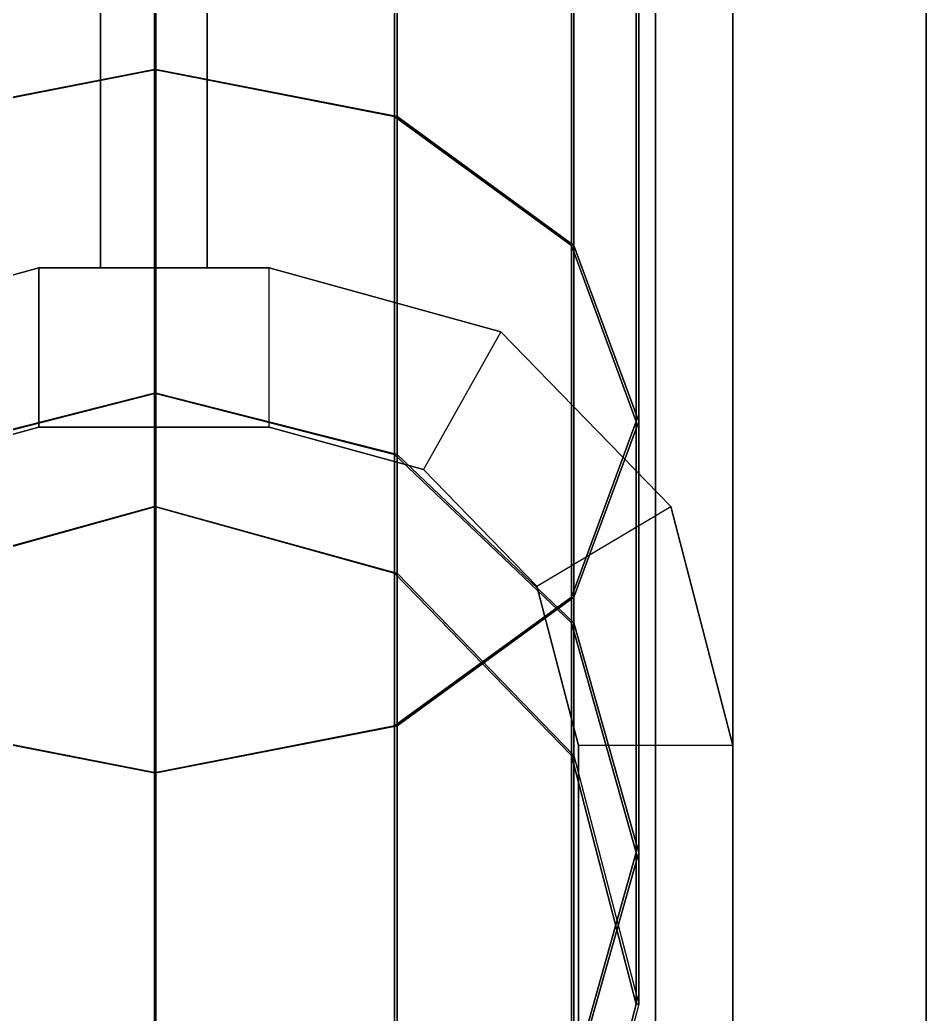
# Model space of a CAD drawing. Extents: x -5 to 335, y -500 to 0.
# Drawn here: x 161.76 to 184.54, y -452.75 to -427.77 of the extents above; entities that cross this region are included whole.
import ezdxf

# ---------------------------------------------------------------- set-up
doc = ezdxf.new("R2010")
doc.units = 0
doc.header["$MEASUREMENT"] = 0
doc.layers.add('ACESSORIO', color=7, linetype='CONTINUOUS')

msp = doc.modelspace()

# ---------------------------------------------------------------- linework, layer by layer
at = {"layer": 'ACESSORIO'}
for points in [[(177.74, -500, 4.07), (179.68, -500, 4.07), (179.68, 0, 4.07), (177.74, 0, 4.07)], [(179.68, -500, 4.07), (177.74, -500, 4.07), (177.74, 0, 4.07), (179.68, 0, 4.07)], [(177.74, -500, 56.98), (179.68, -500, 56.98), (179.68, 0, 56.98), (177.74, 0, 56.98)], [(177.74, -500, 56.98), (177.74, -500, 4.07), (177.74, 0, 4.07), (177.74, 0, 56.98)], [(179.68, -500, 4.07), (184.54, -500, 4.07), (184.54, 0, 4.07), (179.68, 0, 4.07)], [(179.68, -500, 6.1), (184.54, -500, 6.1), (184.54, 0, 6.1), (179.68, 0, 6.1)], [(179.68, -500, 54.94), (184.54, -500, 54.94), (184.54, 0, 54.94), (179.68, 0, 54.94)], [(179.68, -500, 56.98), (184.54, -500, 56.98), (184.54, 0, 56.98), (179.68, 0, 56.98)], [(179.68, -500, 56.98), (179.68, -500, 4.07), (179.68, 0, 4.07), (179.68, 0, 56.98)], [(184.54, 0, 4.07), (184.54, 0, 6.1), (184.54, -500, 6.1), (184.54, -500, 4.07)], [(184.54, 0, 56.98), (184.54, 0, 54.94), (184.54, -500, 54.94), (184.54, -500, 56.98)], [(166.47, -434, 126.16), (166.47, -66, 126.16), (163.79, -66, 126.16), (163.79, -434, 126.16)], [(163.79, -434, 123.31), (166.47, -434, 123.31), (166.47, -66, 123.31), (163.79, -66, 123.31)], [(166.47, -434, 446.66), (166.47, -66, 446.66), (163.79, -66, 446.66), (163.79, -434, 446.66)], [(163.79, -434, 443.81), (166.47, -434, 443.81), (166.47, -66, 443.81), (163.79, -66, 443.81)], [(163.79, -434, 764.3), (166.47, -434, 764.3), (166.47, -66, 764.3), (163.79, -66, 764.3)], [(166.47, -434, 767.15), (166.47, -66, 767.15), (163.79, -66, 767.15), (163.79, -434, 767.15)], [(166.47, -434, 1087.65), (166.47, -66, 1087.65), (163.79, -66, 1087.65), (163.79, -434, 1087.65)], [(163.79, -434, 1084.8), (166.47, -434, 1084.8), (166.47, -66, 1084.8), (163.79, -66, 1084.8)], [(163.79, -434, 1409.36), (166.47, -434, 1409.36), (166.47, -66, 1409.36), (163.79, -66, 1409.36)], [(166.47, -434, 1412.21), (166.47, -66, 1412.21), (163.79, -66, 1412.21), (163.79, -434, 1412.21)], [(163.79, -434, 123.31), (163.79, -434, 126.16), (163.79, -66, 126.16), (163.79, -66, 123.31)], [(163.79, -434, 443.81), (163.79, -434, 446.66), (163.79, -66, 446.66), (163.79, -66, 443.81)], [(163.79, -434, 764.3), (163.79, -434, 767.15), (163.79, -66, 767.15), (163.79, -66, 764.3)], [(163.79, -434, 1084.8), (163.79, -434, 1087.65), (163.79, -66, 1087.65), (163.79, -66, 1084.8)], [(163.79, -434, 1409.36), (163.79, -434, 1412.21), (163.79, -66, 1412.21), (163.79, -66, 1409.36)], [(166.47, -66, 123.31), (166.47, -434, 123.31), (166.47, -434, 126.16), (166.47, -66, 126.16)], [(166.47, -66, 443.81), (166.47, -434, 443.81), (166.47, -434, 446.66), (166.47, -66, 446.66)], [(166.47, -66, 764.3), (166.47, -434, 764.3), (166.47, -434, 767.15), (166.47, -66, 767.15)], [(166.47, -66, 1084.8), (166.47, -434, 1084.8), (166.47, -434, 1087.65), (166.47, -66, 1087.65)], [(166.47, -66, 1409.36), (166.47, -434, 1409.36), (166.47, -434, 1412.21), (166.47, -66, 1412.21)], [(165.15, -429.02, 51.24), (165.15, -416.85, 42.97), (159.08, -417.49, 41.39), (159.08, -430.2, 50.03)], [(165.18, -429.02, 1713.39), (165.18, -416.85, 1721.66), (159.15, -417.49, 1723.24), (159.15, -430.2, 1714.59)], [(171.18, -430.2, 50.03), (171.18, -417.49, 41.39), (165.15, -416.85, 42.97), (165.15, -429.02, 51.24)], [(171.25, -430.2, 1714.59), (171.25, -417.49, 1723.24), (165.18, -416.85, 1721.66), (165.18, -429.02, 1713.39)], [(175.63, -433.44, 46.74), (175.63, -419.24, 37.1), (171.18, -417.49, 41.39), (171.18, -430.2, 50.03)], [(175.69, -433.44, 1717.89), (175.69, -419.24, 1727.54), (171.25, -417.49, 1723.24), (171.25, -430.2, 1714.59)], [(177.25, -437.86, 42.24), (177.25, -421.63, 31.22), (175.63, -419.24, 37.1), (175.63, -433.44, 46.74)], [(177.32, -437.86, 1722.39), (177.32, -421.63, 1733.42), (175.69, -419.24, 1727.54), (175.69, -433.44, 1717.89)], [(175.63, -442.27, 37.75), (175.63, -424.03, 25.34), (177.25, -421.63, 31.22), (177.25, -437.86, 42.24)], [(175.69, -442.27, 1726.88), (175.69, -424.03, 1739.29), (177.32, -421.63, 1733.42), (177.32, -437.86, 1722.39)], [(171.18, -445.51, 34.46), (171.18, -425.78, 21.04), (175.63, -424.03, 25.34), (175.63, -442.27, 37.75)], [(171.25, -445.51, 1730.17), (171.25, -425.78, 1743.59), (175.69, -424.03, 1739.29), (175.69, -442.27, 1726.88)], [(159.08, -445.51, 34.46), (159.08, -425.78, 21.04), (165.15, -426.42, 19.46), (165.15, -446.69, 33.25)], [(159.15, -445.51, 1730.17), (159.15, -425.78, 1743.59), (165.18, -426.42, 1745.17), (165.18, -446.69, 1731.38)], [(165.15, -446.69, 33.25), (165.15, -426.42, 19.46), (171.18, -425.78, 21.04), (171.18, -445.51, 34.46)], [(165.18, -446.69, 1731.38), (165.18, -426.42, 1745.17), (171.25, -425.78, 1743.59), (171.25, -445.51, 1730.17)], [(165.15, -437.15, 63.61), (165.15, -429.02, 51.24), (159.08, -430.2, 50.03), (159.08, -438.69, 62.96)], [(165.18, -437.15, 1701.01), (165.18, -429.02, 1713.39), (159.15, -430.2, 1714.59), (159.15, -438.69, 1701.66)], [(171.18, -438.69, 62.96), (171.18, -430.2, 50.03), (165.15, -429.02, 51.24), (165.15, -437.15, 63.61)], [(171.25, -438.69, 1701.66), (171.25, -430.2, 1714.59), (165.18, -429.02, 1713.39), (165.18, -437.15, 1701.01)], [(175.63, -442.92, 61.18), (175.63, -433.44, 46.74), (171.18, -430.2, 50.03), (171.18, -438.69, 62.96)], [(175.69, -442.92, 1703.45), (175.69, -433.44, 1717.89), (171.25, -430.2, 1714.59), (171.25, -438.69, 1701.66)], [(177.25, -448.69, 58.75), (177.25, -437.86, 42.24), (175.63, -433.44, 46.74), (175.63, -442.92, 61.18)], [(177.32, -448.69, 1705.88), (177.32, -437.86, 1722.39), (175.69, -433.44, 1717.89), (175.69, -442.92, 1703.45)], [(162.24, -434, 126.16), (162.24, -434, 122.09), (156.41, -435.61, 122.09), (156.41, -435.61, 126.16)], [(162.24, -438, 122.09), (162.24, -434, 122.09), (156.41, -435.61, 122.09), (158.35, -439.07, 122.09)], [(162.24, -438, 126.16), (162.24, -434, 126.16), (156.41, -435.61, 126.16), (158.35, -439.07, 126.16)], [(162.24, -434, 175), (162.24, -434, 170.93), (156.41, -435.61, 170.93), (156.41, -435.61, 175)], [(162.24, -438, 170.93), (162.24, -434, 170.93), (156.41, -435.61, 170.93), (158.35, -439.07, 170.93)], [(162.24, -438, 175), (162.24, -434, 175), (156.41, -435.61, 175), (158.35, -439.07, 175)], [(162.24, -434, 223.84), (162.24, -434, 219.77), (156.41, -435.61, 219.77), (156.41, -435.61, 223.84)], [(162.24, -438, 219.77), (162.24, -434, 219.77), (156.41, -435.61, 219.77), (158.35, -439.07, 219.77)], [(162.24, -438, 223.84), (162.24, -434, 223.84), (156.41, -435.61, 223.84), (158.35, -439.07, 223.84)], [(162.24, -434, 446.66), (162.24, -434, 442.59), (156.41, -435.61, 442.59), (156.41, -435.61, 446.66)], [(162.24, -438, 442.59), (162.24, -434, 442.59), (156.41, -435.61, 442.59), (158.35, -439.07, 442.59)], [(162.24, -438, 446.66), (162.24, -434, 446.66), (156.41, -435.61, 446.66), (158.35, -439.07, 446.66)], [(162.24, -438, 495.49), (162.24, -434, 495.49), (156.41, -435.61, 495.49), (158.35, -439.07, 495.49)], [(162.24, -438, 491.42), (162.24, -434, 491.42), (156.41, -435.61, 491.42), (158.35, -439.07, 491.42)], [(162.24, -434, 495.49), (162.24, -434, 491.42), (156.41, -435.61, 491.42), (156.41, -435.61, 495.49)], [(162.24, -434, 544.33), (162.24, -434, 540.26), (156.41, -435.61, 540.26), (156.41, -435.61, 544.33)], [(162.24, -438, 540.26), (162.24, -434, 540.26), (156.41, -435.61, 540.26), (158.35, -439.07, 540.26)], [(162.24, -438, 544.33), (162.24, -434, 544.33), (156.41, -435.61, 544.33), (158.35, -439.07, 544.33)], [(162.24, -438, 767.15), (162.24, -434, 767.15), (156.41, -435.61, 767.15), (158.35, -439.07, 767.15)], [(162.24, -438, 763.08), (162.24, -434, 763.08), (156.41, -435.61, 763.08), (158.35, -439.07, 763.08)], [(162.24, -434, 767.15), (162.24, -434, 763.08), (156.41, -435.61, 763.08), (156.41, -435.61, 767.15)], [(162.24, -434, 815.99), (162.24, -434, 811.92), (156.41, -435.61, 811.92), (156.41, -435.61, 815.99)], [(162.24, -438, 811.92), (162.24, -434, 811.92), (156.41, -435.61, 811.92), (158.35, -439.07, 811.92)], [(162.24, -438, 815.99), (162.24, -434, 815.99), (156.41, -435.61, 815.99), (158.35, -439.07, 815.99)], [(162.24, -438, 864.83), (162.24, -434, 864.83), (156.41, -435.61, 864.83), (158.35, -439.07, 864.83)], [(162.24, -438, 860.76), (162.24, -434, 860.76), (156.41, -435.61, 860.76), (158.35, -439.07, 860.76)], [(162.24, -434, 864.83), (162.24, -434, 860.76), (156.41, -435.61, 860.76), (156.41, -435.61, 864.83)], [(162.24, -434, 1087.65), (162.24, -434, 1083.58), (156.41, -435.61, 1083.58), (156.41, -435.61, 1087.65)], [(162.24, -438, 1083.58), (162.24, -434, 1083.58), (156.41, -435.61, 1083.58), (158.35, -439.07, 1083.58)], [(162.24, -438, 1087.65), (162.24, -434, 1087.65), (156.41, -435.61, 1087.65), (158.35, -439.07, 1087.65)], [(162.24, -438, 1136.48), (162.24, -434, 1136.48), (156.41, -435.61, 1136.48), (158.35, -439.07, 1136.48)], [(162.24, -438, 1132.41), (162.24, -434, 1132.41), (156.41, -435.61, 1132.41), (158.35, -439.07, 1132.41)], [(162.24, -434, 1136.48), (162.24, -434, 1132.41), (156.41, -435.61, 1132.41), (156.41, -435.61, 1136.48)], [(162.24, -434, 1185.32), (162.24, -434, 1181.25), (156.41, -435.61, 1181.25), (156.41, -435.61, 1185.32)], [(162.24, -438, 1181.25), (162.24, -434, 1181.25), (156.41, -435.61, 1181.25), (158.35, -439.07, 1181.25)], [(162.24, -438, 1185.32), (162.24, -434, 1185.32), (156.41, -435.61, 1185.32), (158.35, -439.07, 1185.32)], [(162.24, -438, 1412.21), (162.24, -434, 1412.21), (156.41, -435.61, 1412.21), (158.35, -439.07, 1412.21)], [(162.24, -438, 1408.14), (162.24, -434, 1408.14), (156.41, -435.61, 1408.14), (158.35, -439.07, 1408.14)], [(162.24, -434, 1412.21), (162.24, -434, 1408.14), (156.41, -435.61, 1408.14), (156.41, -435.61, 1412.21)], [(162.24, -434, 1461.05), (162.24, -434, 1456.98), (156.41, -435.61, 1456.98), (156.41, -435.61, 1461.05)], [(162.24, -438, 1456.98), (162.24, -434, 1456.98), (156.41, -435.61, 1456.98), (158.35, -439.07, 1456.98)], [(162.24, -438, 1461.05), (162.24, -434, 1461.05), (156.41, -435.61, 1461.05), (158.35, -439.07, 1461.05)], [(162.24, -438, 1509.88), (162.24, -434, 1509.88), (156.41, -435.61, 1509.88), (158.35, -439.07, 1509.88)], [(162.24, -438, 1505.81), (162.24, -434, 1505.81), (156.41, -435.61, 1505.81), (158.35, -439.07, 1505.81)], [(162.24, -434, 1509.88), (162.24, -434, 1505.81), (156.41, -435.61, 1505.81), (156.41, -435.61, 1509.88)], [(162.24, -434, 1456.98), (162.24, -434, 1461.05), (168.03, -434, 1461.05), (168.03, -434, 1456.98)], [(162.24, -434, 1456.98), (162.24, -438, 1456.98), (168.03, -438, 1456.98), (168.03, -434, 1456.98)], [(162.24, -434, 1461.05), (162.24, -438, 1461.05), (168.03, -438, 1461.05), (168.03, -434, 1461.05)], [(162.24, -434, 1509.88), (162.24, -438, 1509.88), (168.03, -438, 1509.88), (168.03, -434, 1509.88)], [(162.24, -434, 1505.81), (162.24, -438, 1505.81), (168.03, -438, 1505.81), (168.03, -434, 1505.81)], [(162.24, -434, 1505.81), (162.24, -434, 1509.88), (168.03, -434, 1509.88), (168.03, -434, 1505.81)], [(162.24, -434, 1181.25), (162.24, -434, 1185.32), (168.03, -434, 1185.32), (168.03, -434, 1181.25)], [(162.24, -434, 1181.25), (162.24, -438, 1181.25), (168.03, -438, 1181.25), (168.03, -434, 1181.25)], [(162.24, -434, 1185.32), (162.24, -438, 1185.32), (168.03, -438, 1185.32), (168.03, -434, 1185.32)], [(162.24, -434, 1412.21), (162.24, -438, 1412.21), (168.03, -438, 1412.21), (168.03, -434, 1412.21)], [(162.24, -434, 1408.14), (162.24, -438, 1408.14), (168.03, -438, 1408.14), (168.03, -434, 1408.14)], [(162.24, -434, 1408.14), (162.24, -434, 1412.21), (168.03, -434, 1412.21), (168.03, -434, 1408.14)], [(162.24, -434, 1083.58), (162.24, -434, 1087.65), (168.03, -434, 1087.65), (168.03, -434, 1083.58)], [(162.24, -434, 1083.58), (162.24, -438, 1083.58), (168.03, -438, 1083.58), (168.03, -434, 1083.58)], [(162.24, -434, 1087.65), (162.24, -438, 1087.65), (168.03, -438, 1087.65), (168.03, -434, 1087.65)], [(162.24, -434, 1136.48), (162.24, -438, 1136.48), (168.03, -438, 1136.48), (168.03, -434, 1136.48)], [(162.24, -434, 1132.41), (162.24, -438, 1132.41), (168.03, -438, 1132.41), (168.03, -434, 1132.41)], [(162.24, -434, 1132.41), (162.24, -434, 1136.48), (168.03, -434, 1136.48), (168.03, -434, 1132.41)], [(162.24, -434, 767.15), (162.24, -438, 767.15), (168.03, -438, 767.15), (168.03, -434, 767.15)], [(162.24, -434, 763.08), (162.24, -438, 763.08), (168.03, -438, 763.08), (168.03, -434, 763.08)], [(162.24, -434, 763.08), (162.24, -434, 767.15), (168.03, -434, 767.15), (168.03, -434, 763.08)], [(162.24, -434, 811.92), (162.24, -434, 815.99), (168.03, -434, 815.99), (168.03, -434, 811.92)], [(162.24, -434, 811.92), (162.24, -438, 811.92), (168.03, -438, 811.92), (168.03, -434, 811.92)], [(162.24, -434, 815.99), (162.24, -438, 815.99), (168.03, -438, 815.99), (168.03, -434, 815.99)], [(162.24, -434, 864.83), (162.24, -438, 864.83), (168.03, -438, 864.83), (168.03, -434, 864.83)], [(162.24, -434, 860.76), (162.24, -438, 860.76), (168.03, -438, 860.76), (168.03, -434, 860.76)], [(162.24, -434, 860.76), (162.24, -434, 864.83), (168.03, -434, 864.83), (168.03, -434, 860.76)], [(162.24, -434, 442.59), (162.24, -434, 446.66), (168.03, -434, 446.66), (168.03, -434, 442.59)], [(162.24, -434, 442.59), (162.24, -438, 442.59), (168.03, -438, 442.59), (168.03, -434, 442.59)], [(162.24, -434, 446.66), (162.24, -438, 446.66), (168.03, -438, 446.66), (168.03, -434, 446.66)], [(162.24, -434, 495.49), (162.24, -438, 495.49), (168.03, -438, 495.49), (168.03, -434, 495.49)], [(162.24, -434, 491.42), (162.24, -438, 491.42), (168.03, -438, 491.42), (168.03, -434, 491.42)], [(162.24, -434, 491.42), (162.24, -434, 495.49), (168.03, -434, 495.49), (168.03, -434, 491.42)], [(162.24, -434, 540.26), (162.24, -434, 544.33), (168.03, -434, 544.33), (168.03, -434, 540.26)], [(162.24, -434, 540.26), (162.24, -438, 540.26), (168.03, -438, 540.26), (168.03, -434, 540.26)], [(162.24, -434, 544.33), (162.24, -438, 544.33), (168.03, -438, 544.33), (168.03, -434, 544.33)], [(162.24, -434, 223.84), (162.24, -438, 223.84), (168.03, -438, 223.84), (168.03, -434, 223.84)], [(162.24, -434, 219.77), (162.24, -438, 219.77), (168.03, -438, 219.77), (168.03, -434, 219.77)], [(162.24, -434, 219.77), (162.24, -434, 223.84), (168.03, -434, 223.84), (168.03, -434, 219.77)], [(162.24, -434, 126.16), (162.24, -438, 126.16), (168.03, -438, 126.16), (168.03, -434, 126.16)], [(162.24, -434, 122.09), (162.24, -438, 122.09), (168.03, -438, 122.09), (168.03, -434, 122.09)], [(162.24, -434, 122.09), (162.24, -434, 126.16), (168.03, -434, 126.16), (168.03, -434, 122.09)], [(162.24, -434, 170.93), (162.24, -434, 175), (168.03, -434, 175), (168.03, -434, 170.93)], [(162.24, -434, 170.93), (162.24, -438, 170.93), (168.03, -438, 170.93), (168.03, -434, 170.93)], [(162.24, -434, 175), (162.24, -438, 175), (168.03, -438, 175), (168.03, -434, 175)], [(168.03, -434, 126.16), (168.03, -434, 122.09), (173.85, -435.61, 122.09), (173.85, -435.61, 126.16)], [(168.03, -438, 122.09), (168.03, -434, 122.09), (173.85, -435.61, 122.09), (171.91, -439.07, 122.09)], [(168.03, -434, 175), (168.03, -434, 170.93), (173.85, -435.61, 170.93), (173.85, -435.61, 175)], [(168.03, -438, 170.93), (168.03, -434, 170.93), (173.85, -435.61, 170.93), (171.91, -439.07, 170.93)], [(168.03, -438, 175), (168.03, -434, 175), (173.85, -435.61, 175), (171.91, -439.07, 175)], [(168.03, -438, 126.16), (168.03, -434, 126.16), (173.85, -435.61, 126.16), (171.91, -439.07, 126.16)], [(168.03, -438, 223.84), (168.03, -434, 223.84), (173.85, -435.61, 223.84), (171.91, -439.07, 223.84)], [(168.03, -438, 219.77), (168.03, -434, 219.77), (173.85, -435.61, 219.77), (171.91, -439.07, 219.77)], [(168.03, -434, 223.84), (168.03, -434, 219.77), (173.85, -435.61, 219.77), (173.85, -435.61, 223.84)], [(168.03, -434, 446.66), (168.03, -434, 442.59), (173.85, -435.61, 442.59), (173.85, -435.61, 446.66)], [(168.03, -438, 442.59), (168.03, -434, 442.59), (173.85, -435.61, 442.59), (171.91, -439.07, 442.59)], [(168.03, -438, 446.66), (168.03, -434, 446.66), (173.85, -435.61, 446.66), (171.91, -439.07, 446.66)], [(168.03, -438, 495.49), (168.03, -434, 495.49), (173.85, -435.61, 495.49), (171.91, -439.07, 495.49)], [(168.03, -438, 491.42), (168.03, -434, 491.42), (173.85, -435.61, 491.42), (171.91, -439.07, 491.42)], [(168.03, -434, 495.49), (168.03, -434, 491.42), (173.85, -435.61, 491.42), (173.85, -435.61, 495.49)], [(168.03, -438, 544.33), (168.03, -434, 544.33), (173.85, -435.61, 544.33), (171.91, -439.07, 544.33)], [(168.03, -438, 540.26), (168.03, -434, 540.26), (173.85, -435.61, 540.26), (171.91, -439.07, 540.26)], [(168.03, -434, 544.33), (168.03, -434, 540.26), (173.85, -435.61, 540.26), (173.85, -435.61, 544.33)], [(168.03, -438, 767.15), (168.03, -434, 767.15), (173.85, -435.61, 767.15), (171.91, -439.07, 767.15)], [(168.03, -438, 763.08), (168.03, -434, 763.08), (173.85, -435.61, 763.08), (171.91, -439.07, 763.08)], [(168.03, -434, 767.15), (168.03, -434, 763.08), (173.85, -435.61, 763.08), (173.85, -435.61, 767.15)], [(168.03, -434, 864.83), (168.03, -434, 860.76), (173.85, -435.61, 860.76), (173.85, -435.61, 864.83)], [(168.03, -438, 860.76), (168.03, -434, 860.76), (173.85, -435.61, 860.76), (171.91, -439.07, 860.76)], [(168.03, -438, 864.83), (168.03, -434, 864.83), (173.85, -435.61, 864.83), (171.91, -439.07, 864.83)], [(168.03, -434, 815.99), (168.03, -434, 811.92), (173.85, -435.61, 811.92), (173.85, -435.61, 815.99)], [(168.03, -438, 811.92), (168.03, -434, 811.92), (173.85, -435.61, 811.92), (171.91, -439.07, 811.92)], [(168.03, -438, 815.99), (168.03, -434, 815.99), (173.85, -435.61, 815.99), (171.91, -439.07, 815.99)], [(168.03, -438, 1136.48), (168.03, -434, 1136.48), (173.85, -435.61, 1136.48), (171.91, -439.07, 1136.48)], [(168.03, -438, 1132.41), (168.03, -434, 1132.41), (173.85, -435.61, 1132.41), (171.91, -439.07, 1132.41)], [(168.03, -434, 1136.48), (168.03, -434, 1132.41), (173.85, -435.61, 1132.41), (173.85, -435.61, 1136.48)], [(168.03, -434, 1087.65), (168.03, -434, 1083.58), (173.85, -435.61, 1083.58), (173.85, -435.61, 1087.65)], [(168.03, -438, 1083.58), (168.03, -434, 1083.58), (173.85, -435.61, 1083.58), (171.91, -439.07, 1083.58)], [(168.03, -438, 1087.65), (168.03, -434, 1087.65), (173.85, -435.61, 1087.65), (171.91, -439.07, 1087.65)], [(168.03, -438, 1185.32), (168.03, -434, 1185.32), (173.85, -435.61, 1185.32), (171.91, -439.07, 1185.32)], [(168.03, -438, 1181.25), (168.03, -434, 1181.25), (173.85, -435.61, 1181.25), (171.91, -439.07, 1181.25)], [(168.03, -434, 1185.32), (168.03, -434, 1181.25), (173.85, -435.61, 1181.25), (173.85, -435.61, 1185.32)], [(168.03, -438, 1412.21), (168.03, -434, 1412.21), (173.85, -435.61, 1412.21), (171.91, -439.07, 1412.21)], [(168.03, -438, 1408.14), (168.03, -434, 1408.14), (173.85, -435.61, 1408.14), (171.91, -439.07, 1408.14)], [(168.03, -434, 1412.21), (168.03, -434, 1408.14), (173.85, -435.61, 1408.14), (173.85, -435.61, 1412.21)], [(168.03, -434, 1461.05), (168.03, -434, 1456.98), (173.85, -435.61, 1456.98), (173.85, -435.61, 1461.05)], [(168.03, -438, 1456.98), (168.03, -434, 1456.98), (173.85, -435.61, 1456.98), (171.91, -439.07, 1456.98)], [(168.03, -438, 1461.05), (168.03, -434, 1461.05), (173.85, -435.61, 1461.05), (171.91, -439.07, 1461.05)], [(168.03, -434, 1509.88), (168.03, -434, 1505.81), (173.85, -435.61, 1505.81), (173.85, -435.61, 1509.88)], [(168.03, -438, 1505.81), (168.03, -434, 1505.81), (173.85, -435.61, 1505.81), (171.91, -439.07, 1505.81)], [(168.03, -438, 1509.88), (168.03, -434, 1509.88), (173.85, -435.61, 1509.88), (171.91, -439.07, 1509.88)], [(173.85, -435.61, 122.09), (171.91, -439.07, 122.09), (174.76, -442, 122.09), (178.12, -440, 122.09)], [(173.85, -435.61, 126.16), (171.91, -439.07, 126.16), (174.76, -442, 126.16), (178.12, -440, 126.16)], [(173.85, -435.61, 170.93), (171.91, -439.07, 170.93), (174.76, -442, 170.93), (178.12, -440, 170.93)], [(173.85, -435.61, 175), (171.91, -439.07, 175), (174.76, -442, 175), (178.12, -440, 175)], [(173.85, -435.61, 223.84), (171.91, -439.07, 223.84), (174.76, -442, 223.84), (178.12, -440, 223.84)], [(173.85, -435.61, 219.77), (171.91, -439.07, 219.77), (174.76, -442, 219.77), (178.12, -440, 219.77)], [(173.85, -435.61, 442.59), (171.91, -439.07, 442.59), (174.76, -442, 442.59), (178.12, -440, 442.59)], [(173.85, -435.61, 446.66), (171.91, -439.07, 446.66), (174.76, -442, 446.66), (178.12, -440, 446.66)], [(173.85, -435.61, 495.49), (171.91, -439.07, 495.49), (174.76, -442, 495.49), (178.12, -440, 495.49)], [(173.85, -435.61, 491.42), (171.91, -439.07, 491.42), (174.76, -442, 491.42), (178.12, -440, 491.42)], [(173.85, -435.61, 544.33), (171.91, -439.07, 544.33), (174.76, -442, 544.33), (178.12, -440, 544.33)], [(173.85, -435.61, 540.26), (171.91, -439.07, 540.26), (174.76, -442, 540.26), (178.12, -440, 540.26)], [(173.85, -435.61, 767.15), (171.91, -439.07, 767.15), (174.76, -442, 767.15), (178.12, -440, 767.15)], [(173.85, -435.61, 763.08), (171.91, -439.07, 763.08), (174.76, -442, 763.08), (178.12, -440, 763.08)], [(173.85, -435.61, 811.92), (171.91, -439.07, 811.92), (174.76, -442, 811.92), (178.12, -440, 811.92)], [(173.85, -435.61, 815.99), (171.91, -439.07, 815.99), (174.76, -442, 815.99), (178.12, -440, 815.99)], [(173.85, -435.61, 860.76), (171.91, -439.07, 860.76), (174.76, -442, 860.76), (178.12, -440, 860.76)], [(173.85, -435.61, 864.83), (171.91, -439.07, 864.83), (174.76, -442, 864.83), (178.12, -440, 864.83)], [(173.85, -435.61, 1083.58), (171.91, -439.07, 1083.58), (174.76, -442, 1083.58), (178.12, -440, 1083.58)], [(173.85, -435.61, 1087.65), (171.91, -439.07, 1087.65), (174.76, -442, 1087.65), (178.12, -440, 1087.65)], [(173.85, -435.61, 1136.48), (171.91, -439.07, 1136.48), (174.76, -442, 1136.48), (178.12, -440, 1136.48)], [(173.85, -435.61, 1132.41), (171.91, -439.07, 1132.41), (174.76, -442, 1132.41), (178.12, -440, 1132.41)], [(173.85, -435.61, 1181.25), (171.91, -439.07, 1181.25), (174.76, -442, 1181.25), (178.12, -440, 1181.25)], [(173.85, -435.61, 1185.32), (171.91, -439.07, 1185.32), (174.76, -442, 1185.32), (178.12, -440, 1185.32)], [(173.85, -435.61, 1412.21), (171.91, -439.07, 1412.21), (174.76, -442, 1412.21), (178.12, -440, 1412.21)], [(173.85, -435.61, 1408.14), (171.91, -439.07, 1408.14), (174.76, -442, 1408.14), (178.12, -440, 1408.14)], [(173.85, -435.61, 1456.98), (171.91, -439.07, 1456.98), (174.76, -442, 1456.98), (178.12, -440, 1456.98)], [(173.85, -435.61, 1461.05), (171.91, -439.07, 1461.05), (174.76, -442, 1461.05), (178.12, -440, 1461.05)], [(173.85, -435.61, 1505.81), (171.91, -439.07, 1505.81), (174.76, -442, 1505.81), (178.12, -440, 1505.81)], [(173.85, -435.61, 1509.88), (171.91, -439.07, 1509.88), (174.76, -442, 1509.88), (178.12, -440, 1509.88)], [(173.85, -435.61, 122.09), (173.85, -435.61, 126.16), (178.12, -440, 126.16), (178.12, -440, 122.09)], [(173.85, -435.61, 170.93), (173.85, -435.61, 175), (178.12, -440, 175), (178.12, -440, 170.93)], [(173.85, -435.61, 219.77), (173.85, -435.61, 223.84), (178.12, -440, 223.84), (178.12, -440, 219.77)], [(173.85, -435.61, 442.59), (173.85, -435.61, 446.66), (178.12, -440, 446.66), (178.12, -440, 442.59)], [(173.85, -435.61, 491.42), (173.85, -435.61, 495.49), (178.12, -440, 495.49), (178.12, -440, 491.42)], [(173.85, -435.61, 540.26), (173.85, -435.61, 544.33), (178.12, -440, 544.33), (178.12, -440, 540.26)], [(173.85, -435.61, 763.08), (173.85, -435.61, 767.15), (178.12, -440, 767.15), (178.12, -440, 763.08)], [(173.85, -435.61, 811.92), (173.85, -435.61, 815.99), (178.12, -440, 815.99), (178.12, -440, 811.92)], [(173.85, -435.61, 860.76), (173.85, -435.61, 864.83), (178.12, -440, 864.83), (178.12, -440, 860.76)], [(173.85, -435.61, 1083.58), (173.85, -435.61, 1087.65), (178.12, -440, 1087.65), (178.12, -440, 1083.58)], [(173.85, -435.61, 1132.41), (173.85, -435.61, 1136.48), (178.12, -440, 1136.48), (178.12, -440, 1132.41)], [(173.85, -435.61, 1181.25), (173.85, -435.61, 1185.32), (178.12, -440, 1185.32), (178.12, -440, 1181.25)], [(173.85, -435.61, 1408.14), (173.85, -435.61, 1412.21), (178.12, -440, 1412.21), (178.12, -440, 1408.14)], [(173.85, -435.61, 1456.98), (173.85, -435.61, 1461.05), (178.12, -440, 1461.05), (178.12, -440, 1456.98)], [(173.85, -435.61, 1505.81), (173.85, -435.61, 1509.88), (178.12, -440, 1509.88), (178.12, -440, 1505.81)], [(165.15, -440, 78.22), (165.15, -437.15, 63.61), (159.08, -438.69, 62.96), (159.08, -441.67, 78.22)], [(165.18, -440, 1686.41), (165.18, -437.15, 1701.01), (159.15, -438.69, 1701.66), (159.15, -441.67, 1686.41)], [(171.18, -441.67, 78.22), (171.18, -438.69, 62.96), (165.15, -437.15, 63.61), (165.15, -440, 78.22)], [(171.25, -441.67, 1686.41), (171.25, -438.69, 1701.66), (165.18, -437.15, 1701.01), (165.18, -440, 1686.41)], [(175.63, -454.47, 56.32), (175.63, -442.27, 37.75), (177.25, -437.86, 42.24), (177.25, -448.69, 58.75)], [(175.69, -454.47, 1708.32), (175.69, -442.27, 1726.88), (177.32, -437.86, 1722.39), (177.32, -448.69, 1705.88)], [(158.35, -439.07, 122.09), (158.35, -439.07, 126.16), (162.24, -438, 126.16), (162.24, -438, 122.09)], [(158.35, -439.07, 170.93), (158.35, -439.07, 175), (162.24, -438, 175), (162.24, -438, 170.93)], [(158.35, -439.07, 219.77), (158.35, -439.07, 223.84), (162.24, -438, 223.84), (162.24, -438, 219.77)], [(158.35, -439.07, 442.59), (158.35, -439.07, 446.66), (162.24, -438, 446.66), (162.24, -438, 442.59)], [(158.35, -439.07, 491.42), (158.35, -439.07, 495.49), (162.24, -438, 495.49), (162.24, -438, 491.42)], [(158.35, -439.07, 540.26), (158.35, -439.07, 544.33), (162.24, -438, 544.33), (162.24, -438, 540.26)], [(158.35, -439.07, 763.08), (158.35, -439.07, 767.15), (162.24, -438, 767.15), (162.24, -438, 763.08)], [(158.35, -439.07, 811.92), (158.35, -439.07, 815.99), (162.24, -438, 815.99), (162.24, -438, 811.92)], [(158.35, -439.07, 860.76), (158.35, -439.07, 864.83), (162.24, -438, 864.83), (162.24, -438, 860.76)], [(158.35, -439.07, 1083.58), (158.35, -439.07, 1087.65), (162.24, -438, 1087.65), (162.24, -438, 1083.58)], [(158.35, -439.07, 1132.41), (158.35, -439.07, 1136.48), (162.24, -438, 1136.48), (162.24, -438, 1132.41)], [(158.35, -439.07, 1181.25), (158.35, -439.07, 1185.32), (162.24, -438, 1185.32), (162.24, -438, 1181.25)], [(158.35, -439.07, 1408.14), (158.35, -439.07, 1412.21), (162.24, -438, 1412.21), (162.24, -438, 1408.14)], [(158.35, -439.07, 1456.98), (158.35, -439.07, 1461.05), (162.24, -438, 1461.05), (162.24, -438, 1456.98)], [(158.35, -439.07, 1505.81), (158.35, -439.07, 1509.88), (162.24, -438, 1509.88), (162.24, -438, 1505.81)], [(168.03, -438, 1461.05), (168.03, -438, 1456.98), (162.24, -438, 1456.98), (162.24, -438, 1461.05)], [(168.03, -438, 1509.88), (168.03, -438, 1505.81), (162.24, -438, 1505.81), (162.24, -438, 1509.88)], [(168.03, -438, 1185.32), (168.03, -438, 1181.25), (162.24, -438, 1181.25), (162.24, -438, 1185.32)], [(168.03, -438, 1412.21), (168.03, -438, 1408.14), (162.24, -438, 1408.14), (162.24, -438, 1412.21)], [(168.03, -438, 1087.65), (168.03, -438, 1083.58), (162.24, -438, 1083.58), (162.24, -438, 1087.65)], [(168.03, -438, 1136.48), (168.03, -438, 1132.41), (162.24, -438, 1132.41), (162.24, -438, 1136.48)], [(168.03, -438, 767.15), (168.03, -438, 763.08), (162.24, -438, 763.08), (162.24, -438, 767.15)], [(168.03, -438, 815.99), (168.03, -438, 811.92), (162.24, -438, 811.92), (162.24, -438, 815.99)], [(168.03, -438, 864.83), (168.03, -438, 860.76), (162.24, -438, 860.76), (162.24, -438, 864.83)], [(168.03, -438, 446.66), (168.03, -438, 442.59), (162.24, -438, 442.59), (162.24, -438, 446.66)], [(168.03, -438, 495.49), (168.03, -438, 491.42), (162.24, -438, 491.42), (162.24, -438, 495.49)], [(168.03, -438, 544.33), (168.03, -438, 540.26), (162.24, -438, 540.26), (162.24, -438, 544.33)], [(168.03, -438, 223.84), (168.03, -438, 219.77), (162.24, -438, 219.77), (162.24, -438, 223.84)], [(168.03, -438, 126.16), (168.03, -438, 122.09), (162.24, -438, 122.09), (162.24, -438, 126.16)], [(168.03, -438, 175), (168.03, -438, 170.93), (162.24, -438, 170.93), (162.24, -438, 175)], [(171.91, -439.07, 122.09), (171.91, -439.07, 126.16), (168.03, -438, 126.16), (168.03, -438, 122.09)], [(171.91, -439.07, 170.93), (171.91, -439.07, 175), (168.03, -438, 175), (168.03, -438, 170.93)], [(171.91, -439.07, 219.77), (171.91, -439.07, 223.84), (168.03, -438, 223.84), (168.03, -438, 219.77)], [(171.91, -439.07, 442.59), (171.91, -439.07, 446.66), (168.03, -438, 446.66), (168.03, -438, 442.59)], [(171.91, -439.07, 491.42), (171.91, -439.07, 495.49), (168.03, -438, 495.49), (168.03, -438, 491.42)], [(171.91, -439.07, 540.26), (171.91, -439.07, 544.33), (168.03, -438, 544.33), (168.03, -438, 540.26)], [(171.91, -439.07, 763.08), (171.91, -439.07, 767.15), (168.03, -438, 767.15), (168.03, -438, 763.08)], [(171.91, -439.07, 860.76), (171.91, -439.07, 864.83), (168.03, -438, 864.83), (168.03, -438, 860.76)], [(171.91, -439.07, 811.92), (171.91, -439.07, 815.99), (168.03, -438, 815.99), (168.03, -438, 811.92)], [(171.91, -439.07, 1132.41), (171.91, -439.07, 1136.48), (168.03, -438, 1136.48), (168.03, -438, 1132.41)], [(171.91, -439.07, 1083.58), (171.91, -439.07, 1087.65), (168.03, -438, 1087.65), (168.03, -438, 1083.58)], [(171.91, -439.07, 1181.25), (171.91, -439.07, 1185.32), (168.03, -438, 1185.32), (168.03, -438, 1181.25)], [(171.91, -439.07, 1408.14), (171.91, -439.07, 1412.21), (168.03, -438, 1412.21), (168.03, -438, 1408.14)], [(171.91, -439.07, 1456.98), (171.91, -439.07, 1461.05), (168.03, -438, 1461.05), (168.03, -438, 1456.98)], [(171.91, -439.07, 1505.81), (171.91, -439.07, 1509.88), (168.03, -438, 1509.88), (168.03, -438, 1505.81)], [(175.63, -446.25, 78.22), (175.63, -442.92, 61.18), (171.18, -438.69, 62.96), (171.18, -441.67, 78.22)], [(175.69, -446.25, 1686.41), (175.69, -442.92, 1703.45), (171.25, -438.69, 1701.66), (171.25, -441.67, 1686.41)], [(174.76, -442, 126.16), (174.76, -442, 122.09), (171.91, -439.07, 122.09), (171.91, -439.07, 126.16)], [(174.76, -442, 175), (174.76, -442, 170.93), (171.91, -439.07, 170.93), (171.91, -439.07, 175)], [(174.76, -442, 223.84), (174.76, -442, 219.77), (171.91, -439.07, 219.77), (171.91, -439.07, 223.84)], [(174.76, -442, 446.66), (174.76, -442, 442.59), (171.91, -439.07, 442.59), (171.91, -439.07, 446.66)], [(174.76, -442, 495.49), (174.76, -442, 491.42), (171.91, -439.07, 491.42), (171.91, -439.07, 495.49)], [(174.76, -442, 544.33), (174.76, -442, 540.26), (171.91, -439.07, 540.26), (171.91, -439.07, 544.33)], [(174.76, -442, 767.15), (174.76, -442, 763.08), (171.91, -439.07, 763.08), (171.91, -439.07, 767.15)], [(174.76, -442, 815.99), (174.76, -442, 811.92), (171.91, -439.07, 811.92), (171.91, -439.07, 815.99)], [(174.76, -442, 864.83), (174.76, -442, 860.76), (171.91, -439.07, 860.76), (171.91, -439.07, 864.83)], [(174.76, -442, 1087.65), (174.76, -442, 1083.58), (171.91, -439.07, 1083.58), (171.91, -439.07, 1087.65)], [(174.76, -442, 1136.48), (174.76, -442, 1132.41), (171.91, -439.07, 1132.41), (171.91, -439.07, 1136.48)], [(174.76, -442, 1185.32), (174.76, -442, 1181.25), (171.91, -439.07, 1181.25), (171.91, -439.07, 1185.32)], [(174.76, -442, 1412.21), (174.76, -442, 1408.14), (171.91, -439.07, 1408.14), (171.91, -439.07, 1412.21)], [(174.76, -442, 1461.05), (174.76, -442, 1456.98), (171.91, -439.07, 1456.98), (171.91, -439.07, 1461.05)], [(174.76, -442, 1509.88), (174.76, -442, 1505.81), (171.91, -439.07, 1505.81), (171.91, -439.07, 1509.88)], [(165.15, -440, 78.22), (159.08, -441.67, 78.22), (159.15, -441.67, 1686.41), (165.18, -440, 1686.41)], [(171.18, -441.67, 78.22), (165.15, -440, 78.22), (165.18, -440, 1686.41), (171.25, -441.67, 1686.41)], [(174.76, -442, 223.84), (178.12, -440, 223.84), (179.68, -446, 223.84), (175.8, -446, 223.84)], [(174.76, -442, 219.77), (178.12, -440, 219.77), (179.68, -446, 219.77), (175.8, -446, 219.77)], [(174.76, -442, 122.09), (178.12, -440, 122.09), (179.68, -446, 122.09), (175.8, -446, 122.09)], [(174.76, -442, 126.16), (178.12, -440, 126.16), (179.68, -446, 126.16), (175.8, -446, 126.16)], [(174.76, -442, 170.93), (178.12, -440, 170.93), (179.68, -446, 170.93), (175.8, -446, 170.93)], [(174.76, -442, 175), (178.12, -440, 175), (179.68, -446, 175), (175.8, -446, 175)], [(174.76, -442, 442.59), (178.12, -440, 442.59), (179.68, -446, 442.59), (175.8, -446, 442.59)], [(174.76, -442, 446.66), (178.12, -440, 446.66), (179.68, -446, 446.66), (175.8, -446, 446.66)], [(174.76, -442, 495.49), (178.12, -440, 495.49), (179.68, -446, 495.49), (175.8, -446, 495.49)], [(174.76, -442, 491.42), (178.12, -440, 491.42), (179.68, -446, 491.42), (175.8, -446, 491.42)], [(174.76, -442, 544.33), (178.12, -440, 544.33), (179.68, -446, 544.33), (175.8, -446, 544.33)], [(174.76, -442, 540.26), (178.12, -440, 540.26), (179.68, -446, 540.26), (175.8, -446, 540.26)], [(174.76, -442, 767.15), (178.12, -440, 767.15), (179.68, -446, 767.15), (175.8, -446, 767.15)], [(174.76, -442, 763.08), (178.12, -440, 763.08), (179.68, -446, 763.08), (175.8, -446, 763.08)], [(174.76, -442, 811.92), (178.12, -440, 811.92), (179.68, -446, 811.92), (175.8, -446, 811.92)], [(174.76, -442, 815.99), (178.12, -440, 815.99), (179.68, -446, 815.99), (175.8, -446, 815.99)], [(174.76, -442, 860.76), (178.12, -440, 860.76), (179.68, -446, 860.76), (175.8, -446, 860.76)], [(174.76, -442, 864.83), (178.12, -440, 864.83), (179.68, -446, 864.83), (175.8, -446, 864.83)], [(174.76, -442, 1083.58), (178.12, -440, 1083.58), (179.68, -446, 1083.58), (175.8, -446, 1083.58)], [(174.76, -442, 1087.65), (178.12, -440, 1087.65), (179.68, -446, 1087.65), (175.8, -446, 1087.65)], [(174.76, -442, 1136.48), (178.12, -440, 1136.48), (179.68, -446, 1136.48), (175.8, -446, 1136.48)], [(174.76, -442, 1132.41), (178.12, -440, 1132.41), (179.68, -446, 1132.41), (175.8, -446, 1132.41)], [(174.76, -442, 1185.32), (178.12, -440, 1185.32), (179.68, -446, 1185.32), (175.8, -446, 1185.32)], [(174.76, -442, 1181.25), (178.12, -440, 1181.25), (179.68, -446, 1181.25), (175.8, -446, 1181.25)], [(174.76, -442, 1412.21), (178.12, -440, 1412.21), (179.68, -446, 1412.21), (175.8, -446, 1412.21)], [(174.76, -442, 1408.14), (178.12, -440, 1408.14), (179.68, -446, 1408.14), (175.8, -446, 1408.14)], [(174.76, -442, 1456.98), (178.12, -440, 1456.98), (179.68, -446, 1456.98), (175.8, -446, 1456.98)], [(174.76, -442, 1461.05), (178.12, -440, 1461.05), (179.68, -446, 1461.05), (175.8, -446, 1461.05)], [(174.76, -442, 1505.81), (178.12, -440, 1505.81), (179.68, -446, 1505.81), (175.8, -446, 1505.81)], [(174.76, -442, 1509.88), (178.12, -440, 1509.88), (179.68, -446, 1509.88), (175.8, -446, 1509.88)], [(178.12, -440, 223.84), (178.12, -440, 219.77), (179.68, -446, 219.77), (179.68, -446, 223.84)], [(178.12, -440, 126.16), (178.12, -440, 122.09), (179.68, -446, 122.09), (179.68, -446, 126.16)], [(178.12, -440, 175), (178.12, -440, 170.93), (179.68, -446, 170.93), (179.68, -446, 175)], [(178.12, -440, 446.66), (178.12, -440, 442.59), (179.68, -446, 442.59), (179.68, -446, 446.66)], [(178.12, -440, 495.49), (178.12, -440, 491.42), (179.68, -446, 491.42), (179.68, -446, 495.49)], [(178.12, -440, 544.33), (178.12, -440, 540.26), (179.68, -446, 540.26), (179.68, -446, 544.33)], [(178.12, -440, 767.15), (178.12, -440, 763.08), (179.68, -446, 763.08), (179.68, -446, 767.15)], [(178.12, -440, 815.99), (178.12, -440, 811.92), (179.68, -446, 811.92), (179.68, -446, 815.99)], [(178.12, -440, 864.83), (178.12, -440, 860.76), (179.68, -446, 860.76), (179.68, -446, 864.83)], [(178.12, -440, 1087.65), (178.12, -440, 1083.58), (179.68, -446, 1083.58), (179.68, -446, 1087.65)], [(178.12, -440, 1136.48), (178.12, -440, 1132.41), (179.68, -446, 1132.41), (179.68, -446, 1136.48)], [(178.12, -440, 1185.32), (178.12, -440, 1181.25), (179.68, -446, 1181.25), (179.68, -446, 1185.32)], [(178.12, -440, 1412.21), (178.12, -440, 1408.14), (179.68, -446, 1408.14), (179.68, -446, 1412.21)], [(178.12, -440, 1461.05), (178.12, -440, 1456.98), (179.68, -446, 1456.98), (179.68, -446, 1461.05)], [(178.12, -440, 1509.88), (178.12, -440, 1505.81), (179.68, -446, 1505.81), (179.68, -446, 1509.88)], [(175.63, -446.25, 78.22), (171.18, -441.67, 78.22), (171.25, -441.67, 1686.41), (175.69, -446.25, 1686.41)], [(175.8, -446, 219.77), (175.8, -446, 223.84), (174.76, -442, 223.84), (174.76, -442, 219.77)], [(175.8, -446, 122.09), (175.8, -446, 126.16), (174.76, -442, 126.16), (174.76, -442, 122.09)], [(175.8, -446, 170.93), (175.8, -446, 175), (174.76, -442, 175), (174.76, -442, 170.93)], [(175.8, -446, 442.59), (175.8, -446, 446.66), (174.76, -442, 446.66), (174.76, -442, 442.59)], [(175.8, -446, 491.42), (175.8, -446, 495.49), (174.76, -442, 495.49), (174.76, -442, 491.42)], [(175.8, -446, 540.26), (175.8, -446, 544.33), (174.76, -442, 544.33), (174.76, -442, 540.26)], [(175.8, -446, 763.08), (175.8, -446, 767.15), (174.76, -442, 767.15), (174.76, -442, 763.08)], [(175.8, -446, 811.92), (175.8, -446, 815.99), (174.76, -442, 815.99), (174.76, -442, 811.92)], [(175.8, -446, 860.76), (175.8, -446, 864.83), (174.76, -442, 864.83), (174.76, -442, 860.76)], [(175.8, -446, 1083.58), (175.8, -446, 1087.65), (174.76, -442, 1087.65), (174.76, -442, 1083.58)], [(175.8, -446, 1132.41), (175.8, -446, 1136.48), (174.76, -442, 1136.48), (174.76, -442, 1132.41)], [(175.8, -446, 1181.25), (175.8, -446, 1185.32), (174.76, -442, 1185.32), (174.76, -442, 1181.25)], [(175.8, -446, 1408.14), (175.8, -446, 1412.21), (174.76, -442, 1412.21), (174.76, -442, 1408.14)], [(175.8, -446, 1456.98), (175.8, -446, 1461.05), (174.76, -442, 1461.05), (174.76, -442, 1456.98)], [(175.8, -446, 1505.81), (175.8, -446, 1509.88), (174.76, -442, 1509.88), (174.76, -442, 1505.81)], [(171.18, -458.7, 54.53), (171.18, -445.51, 34.46), (175.63, -442.27, 37.75), (175.63, -454.47, 56.32)], [(171.25, -458.7, 1710.1), (171.25, -445.51, 1730.17), (175.69, -442.27, 1726.88), (175.69, -454.47, 1708.32)], [(177.25, -452.5, 78.22), (177.25, -448.69, 58.75), (175.63, -442.92, 61.18), (175.63, -446.25, 78.22)], [(177.32, -452.5, 1686.41), (177.32, -448.69, 1705.88), (175.69, -442.92, 1703.45), (175.69, -446.25, 1686.41)], [(159.08, -458.7, 54.53), (159.08, -445.51, 34.46), (165.15, -446.69, 33.25), (165.15, -460.24, 53.88)], [(159.15, -458.7, 1710.1), (159.15, -445.51, 1730.17), (165.18, -446.69, 1731.38), (165.18, -460.24, 1710.75)], [(165.15, -460.24, 53.88), (165.15, -446.69, 33.25), (171.18, -445.51, 34.46), (171.18, -458.7, 54.53)], [(165.18, -460.24, 1710.75), (165.18, -446.69, 1731.38), (171.25, -445.51, 1730.17), (171.25, -458.7, 1710.1)], [(179.68, -446, 170.93), (175.8, -446, 170.93), (175.8, -453, 170.93), (179.68, -453, 170.93)], [(179.68, -446, 175), (175.8, -446, 175), (175.8, -453, 175), (179.68, -453, 175)], [(179.68, -446, 126.16), (175.8, -446, 126.16), (175.8, -453, 126.16), (179.68, -453, 126.16)], [(179.68, -446, 122.09), (175.8, -446, 122.09), (175.8, -453, 122.09), (179.68, -453, 122.09)], [(175.8, -453, 126.16), (175.8, -453, 122.09), (175.8, -446, 122.09), (175.8, -446, 126.16)], [(175.8, -453, 175), (175.8, -453, 170.93), (175.8, -446, 170.93), (175.8, -446, 175)], [(179.68, -446, 223.84), (175.8, -446, 223.84), (175.8, -453, 223.84), (179.68, -453, 223.84)], [(179.68, -446, 219.77), (175.8, -446, 219.77), (175.8, -453, 219.77), (179.68, -453, 219.77)], [(175.8, -453, 223.84), (175.8, -453, 219.77), (175.8, -446, 219.77), (175.8, -446, 223.84)], [(179.68, -446, 442.59), (175.8, -446, 442.59), (175.8, -453, 442.59), (179.68, -453, 442.59)], [(179.68, -446, 446.66), (175.8, -446, 446.66), (175.8, -453, 446.66), (179.68, -453, 446.66)], [(175.8, -453, 446.66), (175.8, -453, 442.59), (175.8, -446, 442.59), (175.8, -446, 446.66)], [(179.68, -446, 544.33), (175.8, -446, 544.33), (175.8, -453, 544.33), (179.68, -453, 544.33)], [(179.68, -446, 540.26), (175.8, -446, 540.26), (175.8, -453, 540.26), (179.68, -453, 540.26)], [(179.68, -446, 495.49), (175.8, -446, 495.49), (175.8, -453, 495.49), (179.68, -453, 495.49)], [(179.68, -446, 491.42), (175.8, -446, 491.42), (175.8, -453, 491.42), (179.68, -453, 491.42)], [(175.8, -453, 495.49), (175.8, -453, 491.42), (175.8, -446, 491.42), (175.8, -446, 495.49)], [(175.8, -453, 544.33), (175.8, -453, 540.26), (175.8, -446, 540.26), (175.8, -446, 544.33)], [(179.68, -446, 860.76), (175.8, -446, 860.76), (175.8, -453, 860.76), (179.68, -453, 860.76)], [(179.68, -446, 864.83), (175.8, -446, 864.83), (175.8, -453, 864.83), (179.68, -453, 864.83)], [(179.68, -446, 811.92), (175.8, -446, 811.92), (175.8, -453, 811.92), (179.68, -453, 811.92)], [(179.68, -446, 815.99), (175.8, -446, 815.99), (175.8, -453, 815.99), (179.68, -453, 815.99)], [(179.68, -446, 767.15), (175.8, -446, 767.15), (175.8, -453, 767.15), (179.68, -453, 767.15)], [(179.68, -446, 763.08), (175.8, -446, 763.08), (175.8, -453, 763.08), (179.68, -453, 763.08)], [(175.8, -453, 767.15), (175.8, -453, 763.08), (175.8, -446, 763.08), (175.8, -446, 767.15)], [(175.8, -453, 815.99), (175.8, -453, 811.92), (175.8, -446, 811.92), (175.8, -446, 815.99)], [(175.8, -453, 864.83), (175.8, -453, 860.76), (175.8, -446, 860.76), (175.8, -446, 864.83)], [(179.68, -446, 1136.48), (175.8, -446, 1136.48), (175.8, -453, 1136.48), (179.68, -453, 1136.48)], [(179.68, -446, 1132.41), (175.8, -446, 1132.41), (175.8, -453, 1132.41), (179.68, -453, 1132.41)], [(179.68, -446, 1083.58), (175.8, -446, 1083.58), (175.8, -453, 1083.58), (179.68, -453, 1083.58)], [(179.68, -446, 1087.65), (175.8, -446, 1087.65), (175.8, -453, 1087.65), (179.68, -453, 1087.65)], [(175.8, -453, 1087.65), (175.8, -453, 1083.58), (175.8, -446, 1083.58), (175.8, -446, 1087.65)], [(175.8, -453, 1136.48), (175.8, -453, 1132.41), (175.8, -446, 1132.41), (175.8, -446, 1136.48)], [(179.68, -446, 1185.32), (175.8, -446, 1185.32), (175.8, -453, 1185.32), (179.68, -453, 1185.32)], [(179.68, -446, 1181.25), (175.8, -446, 1181.25), (175.8, -453, 1181.25), (179.68, -453, 1181.25)], [(175.8, -453, 1185.32), (175.8, -453, 1181.25), (175.8, -446, 1181.25), (175.8, -446, 1185.32)], [(179.68, -446, 1412.21), (175.8, -446, 1412.21), (175.8, -453, 1412.21), (179.68, -453, 1412.21)], [(179.68, -446, 1408.14), (175.8, -446, 1408.14), (175.8, -453, 1408.14), (179.68, -453, 1408.14)], [(175.8, -453, 1412.21), (175.8, -453, 1408.14), (175.8, -446, 1408.14), (175.8, -446, 1412.21)], [(179.68, -446, 1505.81), (175.8, -446, 1505.81), (175.8, -453, 1505.81), (179.68, -453, 1505.81)], [(179.68, -446, 1509.88), (175.8, -446, 1509.88), (175.8, -453, 1509.88), (179.68, -453, 1509.88)], [(179.68, -446, 1456.98), (175.8, -446, 1456.98), (175.8, -453, 1456.98), (179.68, -453, 1456.98)], [(179.68, -446, 1461.05), (175.8, -446, 1461.05), (175.8, -453, 1461.05), (179.68, -453, 1461.05)], [(175.8, -453, 1461.05), (175.8, -453, 1456.98), (175.8, -446, 1456.98), (175.8, -446, 1461.05)], [(175.8, -453, 1509.88), (175.8, -453, 1505.81), (175.8, -446, 1505.81), (175.8, -446, 1509.88)], [(179.68, -446, 122.09), (179.68, -446, 126.16), (179.68, -453, 126.16), (179.68, -453, 122.09)], [(179.68, -446, 170.93), (179.68, -446, 175), (179.68, -453, 175), (179.68, -453, 170.93)], [(179.68, -446, 219.77), (179.68, -446, 223.84), (179.68, -453, 223.84), (179.68, -453, 219.77)], [(179.68, -446, 442.59), (179.68, -446, 446.66), (179.68, -453, 446.66), (179.68, -453, 442.59)], [(179.68, -446, 491.42), (179.68, -446, 495.49), (179.68, -453, 495.49), (179.68, -453, 491.42)], [(179.68, -446, 540.26), (179.68, -446, 544.33), (179.68, -453, 544.33), (179.68, -453, 540.26)], [(179.68, -446, 763.08), (179.68, -446, 767.15), (179.68, -453, 767.15), (179.68, -453, 763.08)], [(179.68, -446, 811.92), (179.68, -446, 815.99), (179.68, -453, 815.99), (179.68, -453, 811.92)], [(179.68, -446, 860.76), (179.68, -446, 864.83), (179.68, -453, 864.83), (179.68, -453, 860.76)], [(179.68, -446, 1083.58), (179.68, -446, 1087.65), (179.68, -453, 1087.65), (179.68, -453, 1083.58)], [(179.68, -446, 1132.41), (179.68, -446, 1136.48), (179.68, -453, 1136.48), (179.68, -453, 1132.41)], [(179.68, -446, 1181.25), (179.68, -446, 1185.32), (179.68, -453, 1185.32), (179.68, -453, 1181.25)], [(179.68, -446, 1408.14), (179.68, -446, 1412.21), (179.68, -453, 1412.21), (179.68, -453, 1408.14)], [(179.68, -446, 1456.98), (179.68, -446, 1461.05), (179.68, -453, 1461.05), (179.68, -453, 1456.98)], [(179.68, -446, 1505.81), (179.68, -446, 1509.88), (179.68, -453, 1509.88), (179.68, -453, 1505.81)], [(177.25, -452.5, 78.22), (175.63, -446.25, 78.22), (175.69, -446.25, 1686.41), (177.32, -452.5, 1686.41)], [(175.63, -458.75, 78.22), (175.63, -454.47, 56.32), (177.25, -448.69, 58.75), (177.25, -452.5, 78.22)], [(175.69, -458.75, 1686.41), (175.69, -454.47, 1708.32), (177.32, -448.69, 1705.88), (177.32, -452.5, 1686.41)], [(175.63, -458.75, 78.22), (177.25, -452.5, 78.22), (177.32, -452.5, 1686.41), (175.69, -458.75, 1686.41)]]:
    msp.add_3dface(points, dxfattribs=at)

doc.saveas('drawing.dxf')
